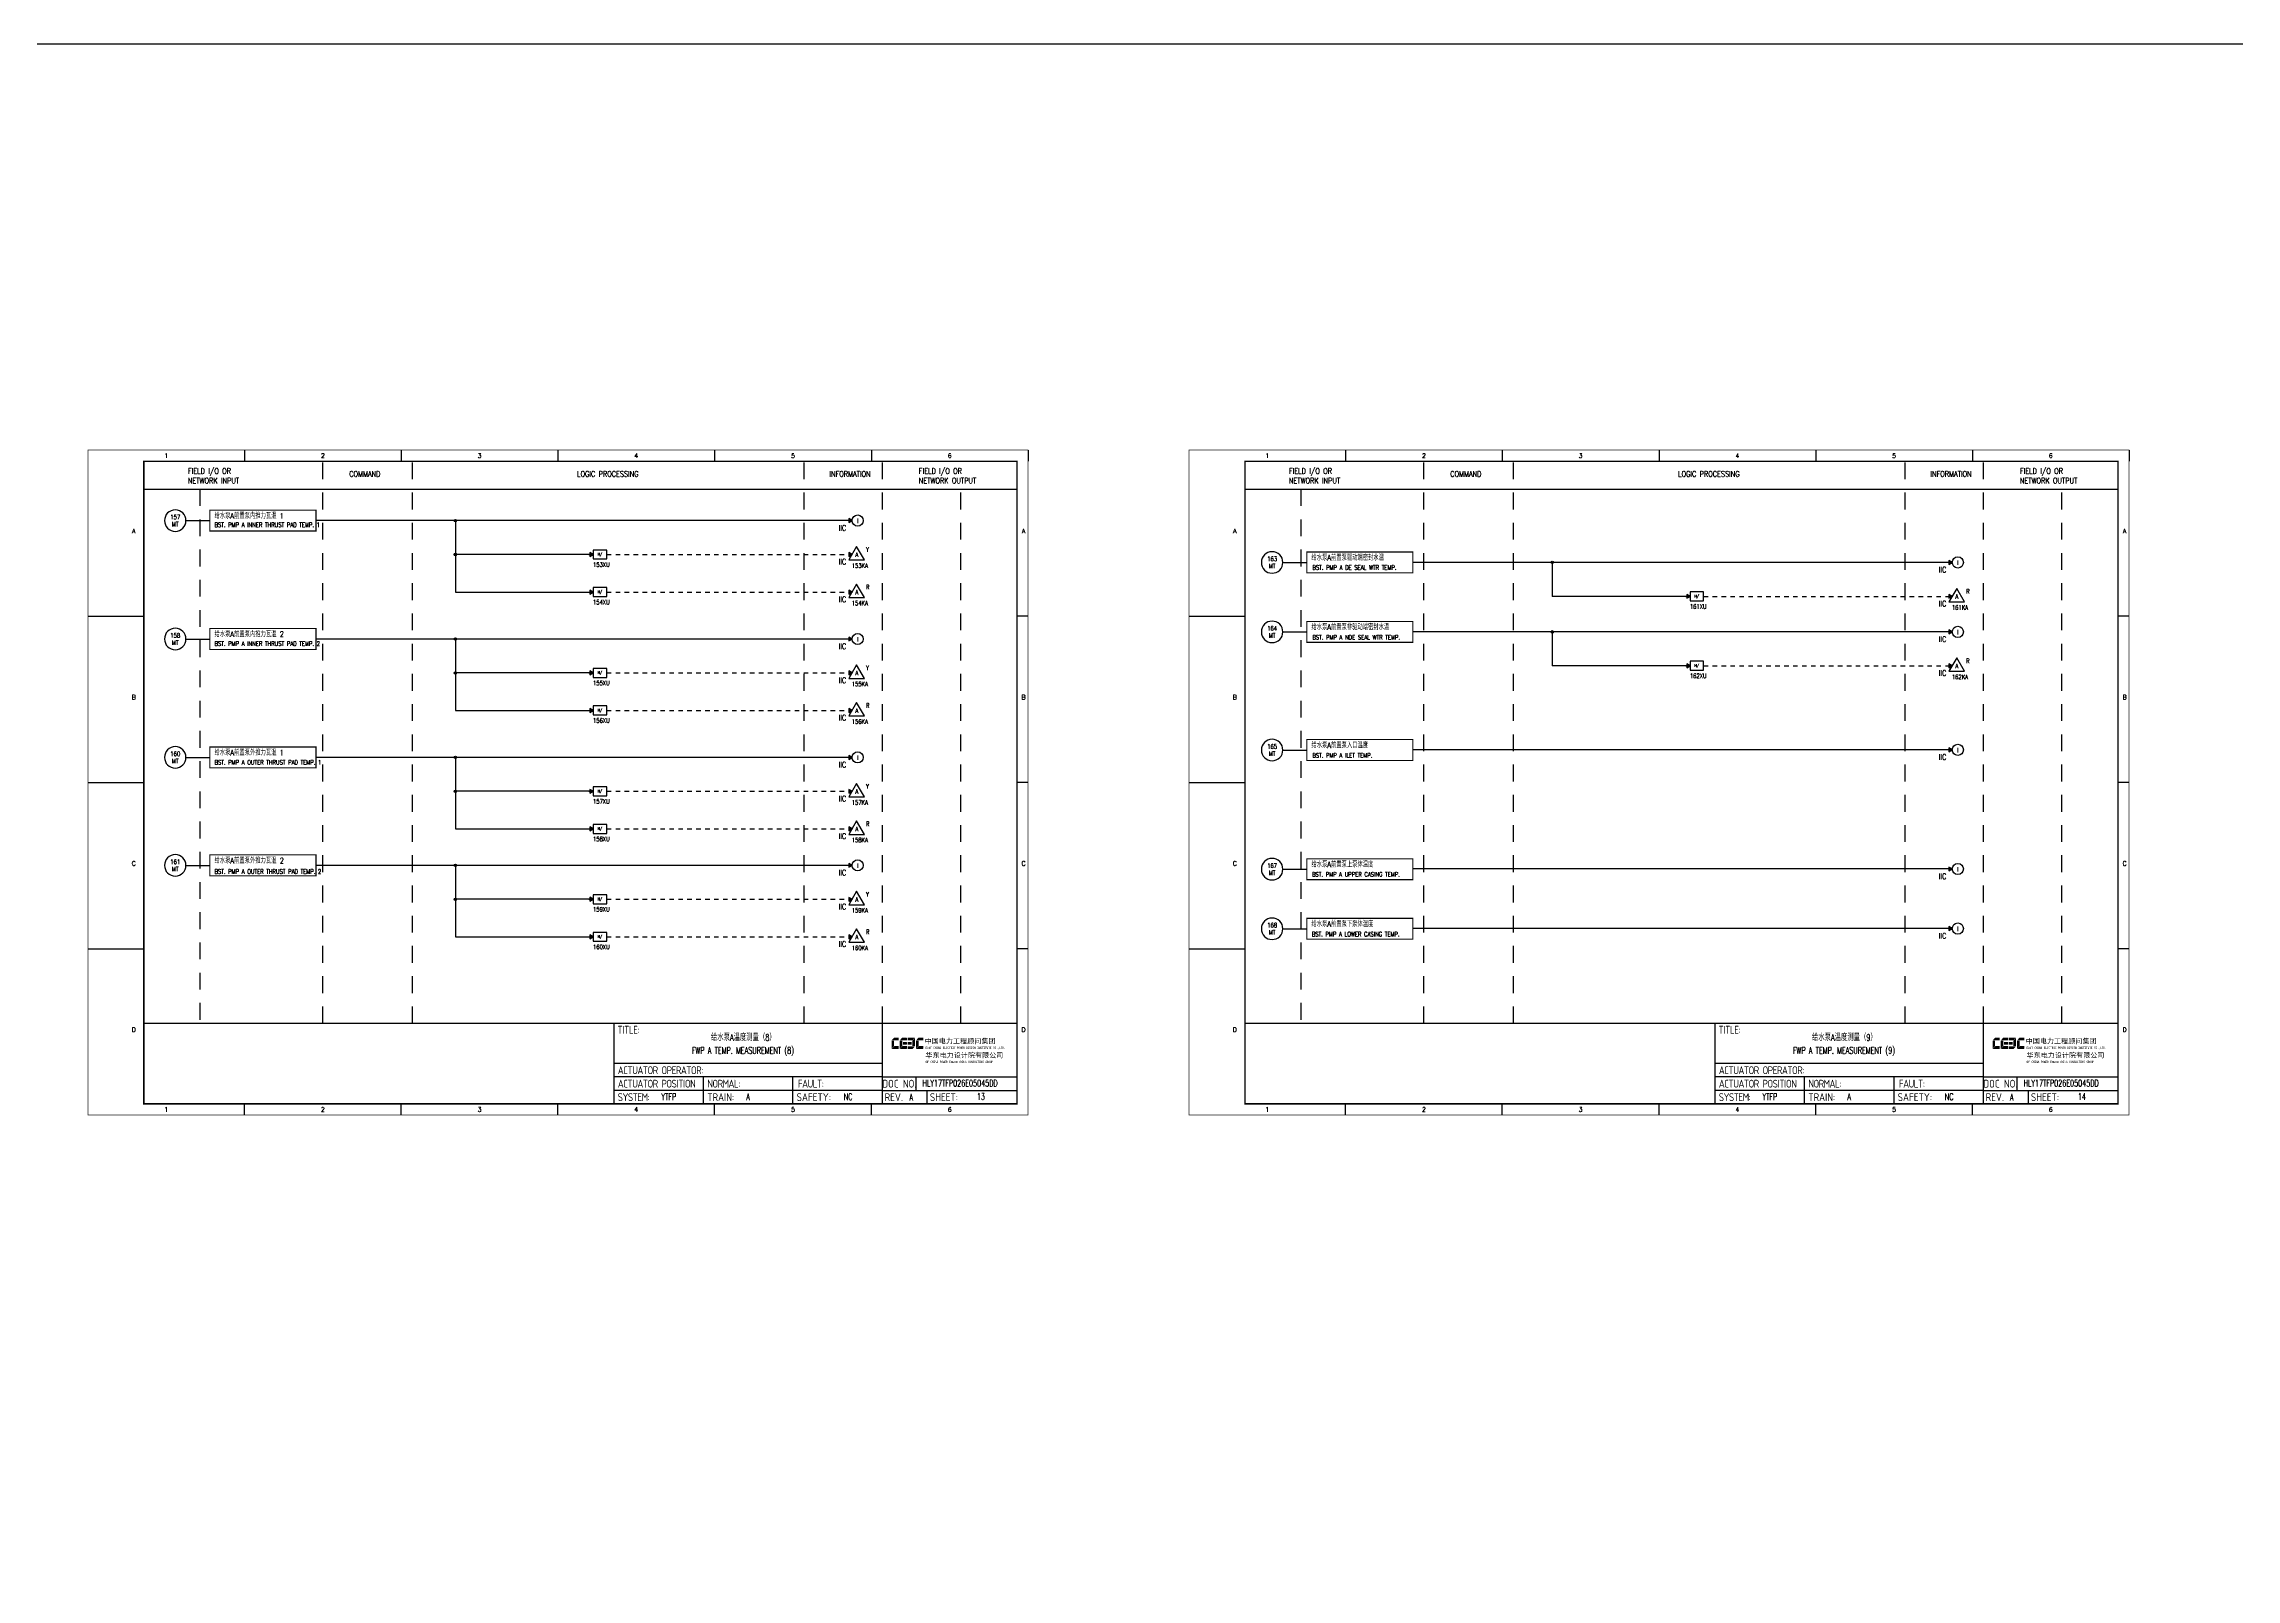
# Model space of a CAD drawing. Header units: millimetres. Extents: x 38833 to 52469, y 29493 to 32647.
# Drawn here: x 43022 to 44001, y 31961 to 32647 of the extents above; entities that cross this region are included whole.
import ezdxf
from ezdxf.enums import TextEntityAlignment as Align

# ---------------------------------------------------------------- set-up
doc = ezdxf.new("R2010")
doc.units = ezdxf.units.MM
for name, pattern in [('D2', [6, 2, -2, 2]), ('DASHED', [0.75, 0.5, -0.25]), ('JIS_02_0.7', [1.35, 0.75, -0.6])]:
    doc.linetypes.add(name, pattern=pattern)
for name, color, linetype in [('BORDER', 1, 'Continuous'), ('INSTRUMENT', 4, 'Continuous'), ('MLINE', 6, 'Continuous'), ('TITLE', 1, 'Continuous'), ('TK', 7, 'Continuous'), ('图框_外框线', 7, 'Continuous'), ('图框_标题栏文字', 6, 'Continuous')]:
    doc.layers.add(name, color=color, linetype=linetype)
doc.styles.add('DANIEL', font='COMPLEX', dxfattribs={"width": 0.7, "bigfont": 'GVFS'})
doc.styles.add('ecepdi', font='simhei.ttf', dxfattribs={"width": 0.9})
doc.styles.get("Standard").update_dxf_attribs({"font": 'romans.shx', "width": 0.7, "bigfont": 'hztxta.shx'})
doc.styles.add('工程字', font='gbenor.shx', dxfattribs={"bigfont": 'gbcbig.shx'})

# ---------------------------------------------------------------- blocks, each defined once
blk = doc.blocks.new('INS00')
at = {"layer": 'INSTRUMENT', "color": 0}
blk.add_lwpolyline([(6, 0, 1), (-6, 0, 1)], format="xyb", close=True, dxfattribs=at)
at = {"layer": 'INSTRUMENT', "flags": 1}
for tag, p in [('INSNAM', (0, 9)), ('INSDGN', (0, -9)), ('INSTYP', (0, -12)), ('INSSUP', (0, -15)), ('INSMAN', (0, -18)), ('INSREM', (0, -21))]:
    blk.add_attdef(tag, text='', height=3, dxfattribs=at).set_placement(p, align=Align.TOP_CENTER)
at = {"layer": 'INSTRUMENT', "width": 0.7}
for tag, p in [('INSIDE', (0, 2)), ('INSSYS', (0, -2))]:
    blk.add_attdef(tag, text='', height=2.5, dxfattribs=at).set_placement(p, align=Align.MIDDLE)
for tag, p in [('INSHH', (6, 3.5)), ('INSL', (6, -3)), ('INSLL', (6, -6))]:
    blk.add_attdef(tag, p, '', height=2.5, dxfattribs=at)
at = {"layer": 'INSTRUMENT', "linetype": 'DASHED', "width": 0.7}
blk.add_attdef('INSH', (6, 0.5), '', height=2.5, dxfattribs=at)
blk = doc.blocks.new('大于')
at = {"layer": 'BORDER'}
blk.add_hatch(color=256, dxfattribs=at).paths.add_polyline_path([(2178.99, 3748.47), (2177.49, 3749.34), (2177.49, 3747.6)])
for p, q in [((2176.99, 3748.47), (2178.99, 3748.47)), ((2184.99, 3748.47), (2186.99, 3748.47))]:
    blk.add_line(p, q, dxfattribs=at)
for points in [[(2178.99, 3748.47), (2177.49, 3749.34), (2177.49, 3747.6)], [(2184.99, 3750.47), (2178.99, 3750.47), (2178.99, 3746.47), (2184.99, 3746.47)]]:
    blk.add_lwpolyline(points, close=True, dxfattribs=at)
at = {"layer": 'BORDER', "style": 'DANIEL', "width": 0.8}
blk.add_text('H/', height=1.2, dxfattribs=at).set_placement((2181.94, 3748.51), align=Align.MIDDLE)
blk = doc.blocks.new('A$C1E0003F3')
h = blk.add_hatch(color=152)
edge = h.paths.add_edge_path()
edge.add_ellipse((5.15, 4.41), major_axis=(0, 0.211), ratio=0.769231, start_angle=-90, end_angle=0)
edge.add_line((5.15, 4.62), (3.22, 4.62))
edge.add_line((3.22, 4.62), (2.09, 3.35))
edge.add_line((2.09, 3.35), (5.32, 3.35))
edge.add_line((5.32, 3.35), (5.32, 4.41))
h.paths.add_polyline_path([(3.22, 3.23), (2.09, 3.23), (2.09, -0.36), (3.22, 0.91)])
edge = h.paths.add_edge_path()
edge.add_line((5.32, 0.81), (3.27, 0.81))
edge.add_line((3.27, 0.81), (2.13, -0.46))
edge.add_line((2.13, -0.46), (5.15, -0.46))
edge.add_ellipse((5.15, -0.25), major_axis=(0, 0.211), ratio=0.769231, start_angle=180, end_angle=270)
edge.add_line((5.32, -0.25), (5.32, 0.81))
h = blk.add_hatch(color=152)
edge = h.paths.add_edge_path()
edge.add_ellipse((8.78, 4.41), major_axis=(0, 0.211), ratio=0.769231, start_angle=-90, end_angle=0)
edge.add_line((8.78, 4.62), (6.84, 4.62))
edge.add_line((6.84, 4.62), (5.71, 3.35))
edge.add_line((5.71, 3.35), (8.94, 3.35))
edge.add_line((8.94, 3.35), (8.94, 4.41))
h.paths.add_polyline_path([(6.84, 3.23), (5.71, 3.23), (5.71, -0.36), (6.84, 0.91)])
edge = h.paths.add_edge_path()
edge.add_ellipse((8.78, 2.49), major_axis=(0, 0.211), ratio=0.769231, start_angle=-90, end_angle=0)
edge.add_line((8.78, 2.7), (7.22, 2.7))
edge.add_line((7.22, 2.7), (7.22, 1.44))
edge.add_line((7.22, 1.44), (8.78, 1.44))
edge.add_ellipse((8.78, 1.65), major_axis=(0, 0.211), ratio=0.769231, start_angle=180, end_angle=270)
edge.add_line((8.94, 1.65), (8.94, 2.49))
edge = h.paths.add_edge_path()
edge.add_line((8.94, 0.81), (6.89, 0.81))
edge.add_line((6.89, 0.81), (5.75, -0.46))
edge.add_line((5.75, -0.46), (8.78, -0.46))
edge.add_ellipse((8.78, -0.25), major_axis=(0, 0.211), ratio=0.769231, start_angle=180, end_angle=270)
edge.add_line((8.94, -0.25), (8.94, 0.81))
h = blk.add_hatch(color=1)
edge = h.paths.add_edge_path()
edge.add_line((12.48, 4.62), (9.46, 4.62))
edge.add_ellipse((9.46, 4.41), major_axis=(0, 0.211), ratio=0.769231, start_angle=0, end_angle=90)
edge.add_line((9.3, 4.41), (9.3, 3.35))
edge.add_line((9.3, 3.35), (11.35, 3.35))
edge.add_line((11.35, 3.35), (12.48, 4.62))
h.paths.add_polyline_path([(12.57, 4.56), (11.38, 3.23), (11.38, 0.93), (12.57, 0.93)])
edge = h.paths.add_edge_path()
edge.add_line((11.03, 2.7), (9.46, 2.7))
edge.add_ellipse((9.46, 2.49), major_axis=(0, 0.211), ratio=0.769231, start_angle=0, end_angle=90)
edge.add_line((9.3, 2.49), (9.3, 1.65))
edge.add_ellipse((9.46, 1.65), major_axis=(0, 0.211), ratio=0.769231, start_angle=90, end_angle=180)
edge.add_line((9.46, 1.44), (11.03, 1.44))
edge.add_line((11.03, 1.44), (11.03, 2.7))
h = blk.add_hatch(color=1)
edge = h.paths.add_edge_path()
edge.add_line((12.58, 0.79), (9.3, 0.79))
edge.add_line((9.3, 0.79), (9.3, -0.27))
edge.add_ellipse((9.46, -0.27), major_axis=(0, 0.211), ratio=0.769231, start_angle=90, end_angle=180)
edge.add_line((9.46, -0.48), (11.43, -0.48))
edge.add_line((11.43, -0.48), (12.58, 0.79))
h = blk.add_hatch(color=152)
edge = h.paths.add_edge_path()
edge.add_ellipse((16.11, 4.41), major_axis=(0, 0.211), ratio=0.769231, start_angle=-90, end_angle=0)
edge.add_line((16.11, 4.62), (14.14, 4.62))
edge.add_line((14.14, 4.62), (13, 3.35))
edge.add_line((13, 3.35), (16.27, 3.35))
edge.add_line((16.27, 3.35), (16.27, 4.41))
h.paths.add_polyline_path([(14.14, 3.23), (13, 3.23), (13, -0.36), (14.14, 0.91)])
edge = h.paths.add_edge_path()
edge.add_line((16.27, 0.81), (14.18, 0.81))
edge.add_line((14.18, 0.81), (13.04, -0.46))
edge.add_line((13.04, -0.46), (16.03, -0.46))
edge.add_ellipse((16.03, -0.15), major_axis=(0, 0.316), ratio=0.769231, start_angle=180, end_angle=270)
edge.add_line((16.27, -0.15), (16.27, 0.81))
at = {"layer": 'TITLE', "color": 7, "style": 'ecepdi'}
for s, p in [('中', (16.92, 1.94)), ('国', (20.09, 2)), ('电', (23.25, 1.99)), ('力', (26.39, 1.96)), ('工', (29.53, 1.95)), ('程', (32.71, 1.98)), ('顾', (35.9, 1.98)), ('问', (39.09, 1.94)), ('集', (42.26, 1.98)), ('团', (45.42, 2.01)), ('华', (17.24, -4.31)), ('东', (20.45, -4.29)), ('电', (23.62, -4.35)), ('力', (26.75, -4.32)), ('设', (29.92, -4.3)), ('计', (33.05, -4.31)), ('院', (36.26, -4.29)), ('有', (39.41, -4.29)), ('限', (42.57, -4.32)), ('公', (45.78, -4.38)), ('司', (48.91, -4.35))]:
    blk.add_text(s, height=2.2, dxfattribs=at).set_placement(p)
at = {"layer": 'TITLE', "color": 7, "style": 'ecepdi', "width": 0.975}
for s, p in [('E', (17.58, 0.02)), ('A', (18.29, 0.03)), ('S', (19, 0.03)), ('T', (19.7, 0.03)), ('C', (21.1, 0.09)), ('H', (21.77, 0.09)), ('I', (22.46, 0.09)), ('N', (23.17, 0.1)), ('A', (23.86, 0.1)), ('E', (25.35, 0.09)), ('L', (26.05, 0.11)), ('E', (26.76, 0.1)), ('C', (27.46, 0.12)), ('T', (28.18, 0.11)), ('R', (28.87, 0.1)), ('I', (29.57, 0.11)), ('C', (30.28, 0.1)), ('P', (31.64, 0.09)), ('O', (32.32, 0.08)), ('W', (33.03, 0.08)), ('E', (33.72, 0.08)), ('R', (34.42, 0.09)), ('D', (35.81, 0.1)), ('E', (36.52, 0.1)), ('S', (37.2, 0.1)), ('I', (37.91, 0.09)), ('G', (38.68, 0.11)), ('N', (39.38, 0.09)), ('I', (40.72, 0.07)), ('N', (41.43, 0.08)), ('S', (42.14, 0.08)), ('T', (42.83, 0.08)), ('I', (43.52, 0.09)), ('T', (44.22, 0.07)), ('U', (44.93, 0.07)), ('T', (45.63, 0.08)), ('E', (46.34, 0.09)), ('C', (47.76, 0.11)), ('O', (48.48, 0.1)), ('L', (50.56, 0.1)), ('T', (51.27, 0.1)), ('D', (51.96, 0.1)), ('O', (17.67, -6.18)), ('OF', (18.01, -6.2)), ('F', (18.37, -6.2)), ('C', (19.8, -6.19)), ('H', (20.47, -6.19)), ('I', (21.15, -6.19)), ('N', (21.87, -6.18)), ('A', (22.56, -6.18)), ('P', (23.98, -6.2)), ('O', (24.66, -6.21)), ('W', (25.36, -6.21)), ('E', (26.06, -6.21)), ('R', (26.75, -6.2)), ('E', (28.19, -6.24)), ('N', (28.91, -6.27)), ('G', (29.62, -6.26)), ('I', (30.32, -6.27)), ('N', (31.02, -6.27)), ('E', (31.7, -6.28)), ('E', (32.41, -6.27)), ('R', (33.1, -6.24)), ('I', (33.81, -6.24)), ('N', (34.51, -6.26)), ('G', (35.2, -6.24)), ('C', (36.61, -6.19)), ('O', (37.3, -6.21)), ('N', (38, -6.2)), ('S', (38.71, -6.21)), ('U', (39.41, -6.18)), ('L', (40.11, -6.18)), ('T', (40.81, -6.19)), ('I', (41.51, -6.21)), ('N', (42.2, -6.21)), ('G', (42.91, -6.17)), ('G', (44.29, -6.2)), ('R', (45, -6.21)), ('O', (45.69, -6.22)), ('U', (46.39, -6.2)), ('P', (47.1, -6.23)), ('.', (49.23, 0.1)), (',', (49.87, 0.1)), ('.', (52.72, 0.11))]:
    blk.add_text(s, height=1, dxfattribs=at).set_placement(p, align=Align.MIDDLE_CENTER)
blk = doc.blocks.new('A$C613255F0')
for p, q in [((70, 297), (70, 292)), ((140, 297), (140, 292)), ((210, 297), (210, 292)), ((280, 297), (280, 292)), ((350, 297), (350, 292)), ((420, 297), (420, 292)), ((0, 222.75), (25, 222.75)), ((420, 222.75), (415, 222.75)), ((0, 148.5), (25, 148.5)), ((420, 148.5), (415, 148.5)), ((0, 74.25), (25, 74.25)), ((420, 74.25), (415, 74.25)), ((70, 0), (70, 5)), ((140, 0), (140, 5)), ((210, 0), (210, 5)), ((280, 0), (280, 5)), ((350, 0), (350, 5))]:
    blk.add_line(p, q)
at = {"layer": 'MLINE', "linetype": 'JIS_02_0.7', "ltscale": 10}
for p, q in [((105, 41), (105, 292)), ((145, 41), (145, 292)), ((320, 41), (320, 292)), ((355, 41), (355, 292)), ((50, 279.56), (50, 41)), ((390, 41), (390, 279.56))]:
    blk.add_line(p, q, dxfattribs=at)
at = {"layer": 'MLINE'}
blk.add_line((25, 279.56), (415, 279.56), dxfattribs=at)
at = {"layer": '图框_外框线'}
for p, q in [((355, 5), (355, 41)), ((355, 23), (235, 23)), ((355, 17), (235, 17)), ((355, 11), (235, 11)), ((355, 11), (235, 11)), ((275, 11), (275, 17)), ((275, 5), (275, 11)), ((315, 11), (315, 17)), ((315, 5), (315, 11)), ((355, 17), (415, 17)), ((355, 11), (415, 11)), ((370, 11), (370, 17)), ((375, 5), (375, 11))]:
    blk.add_line(p, q, dxfattribs=at)
for points, const_width in [([(0, 0), (420, 0), (420, 297), (0, 297)], 0.3), ([(25, 5), (415, 5), (415, 292), (25, 292)], 0.6)]:
    blk.add_lwpolyline(points, close=True, dxfattribs=dict(at, const_width=const_width))
at = {"layer": '图框_外框线', "const_width": 0.6}
blk.add_lwpolyline([(235, 41), (25, 41)], dxfattribs=at)
at = {"layer": '图框_外框线'}
blk.add_lwpolyline([(415, 41, 0.6, 0.6, 0), (235, 41, 0.6, 0.6, 0), (235, 5, 0, 0, 0)], format="xyseb", dxfattribs=at)
blk.add_blockref('A$C1E0003F3', (356.94, 29.95))
at = {"layer": 'MLINE', "char_height": 2.5, "width": 31.8959, "attachment_point": 1}
for s, insert in [('FIELD I/O OR', (44.67, 288.89)), ('NETWORK INPUT', (44.67, 284.64)), ('COMMAND', (116.74, 287.58)), ('LOGIC PROCESSING', (218.52, 287.58)), ('INFORMATION', (331.25, 287.58)), ('FIELD I/O OR', (371.22, 288.89)), ('NETWORK OUTPUT', (371.22, 284.64))]:
    blk.add_mtext(s, dxfattribs=dict(at, insert=insert))
at = {"layer": 'TK', "color": 3}
for s, p in [('1', (35, 294.5)), ('2', (105, 294.5)), ('3', (175, 294.5)), ('4', (245, 294.5)), ('5', (315, 294.5)), ('6', (385, 294.5)), ('1', (35, 2.5)), ('2', (105, 2.5)), ('3', (175, 2.5)), ('4', (245, 2.5)), ('5', (315, 2.5)), ('6', (385, 2.5))]:
    blk.add_text(s, height=2, dxfattribs=at).set_placement(p, align=Align.MIDDLE)
for s, p in [('A', (20.5, 259.88)), ('A', (418, 259.88)), ('B', (20.5, 185.62)), ('B', (418, 185.62)), ('C', (20.5, 111.38)), ('C', (418, 111.38)), ('D', (20.5, 37.12)), ('D', (418, 37.12))]:
    blk.add_text(s, height=2, dxfattribs=at).set_placement(p, align=Align.CENTER)
at = {"layer": '图框_标题栏文字', "char_height": 3.5, "style": '工程字'}
for s, insert, width, attachment_point in [('{\\T0.9; TITLE:}', (234.86, 38.09), 14.2249, 4), ('{\\T0.9; ACTUATOR OPERATOR:}', (235, 20), 40, 4), ('{\\T0.9; ACTUATOR POSITION}', (235, 14), 45, 4), ('{\\T0.9; NORMAL:}', (275, 14), 18.2557, 4), ('{\\T0.9; FAULT:}', (315.44, 14), 15, 4), ('DOC NO.', (362.5, 14), 15, 5), ('{\\T0.9; SYSTEM:}', (235, 8), 17.9526, 4), ('{\\T0.9; }TRAIN: ', (275, 8), 17.6638, 4), ('SAFETY:', (324.3, 8), 22.3993, 5), ('REV.', (360, 8), 10, 5), ('SHEET:', (382.42, 8), 20, 5)]:
    blk.add_mtext(s, dxfattribs=dict(at, insert=insert, width=width, attachment_point=attachment_point))

msp = doc.modelspace()

# ---------------------------------------------------------------- hatches: boundary and pattern name
h = msp.add_hatch(color=256)
edge = h.paths.add_edge_path()
edge.add_arc((43205.9, 32433.78), 0.55, 0, 360)
for points in [[(43383.1, 32433.78), (43381.6, 32434.65), (43381.6, 32432.92)], [(43383.1, 32418.63), (43381.6, 32419.5), (43381.6, 32417.77)], [(43874.58, 32415.08), (43873.08, 32415.95), (43873.08, 32414.22)], [(43383.1, 32401.86), (43381.6, 32402.73), (43381.6, 32400.99)], [(43874.58, 32399.93), (43873.08, 32400.8), (43873.08, 32399.07)], [(43383.1, 32380.89), (43381.6, 32381.76), (43381.6, 32380.03)], [(43874.58, 32384.07), (43873.08, 32384.94), (43873.08, 32383.2)], [(43874.58, 32368.92), (43873.08, 32369.79), (43873.08, 32368.05)], [(43383.1, 32365.74), (43381.6, 32366.61), (43381.6, 32364.88)], [(43383.1, 32348.97), (43381.6, 32349.84), (43381.6, 32348.11)], [(43874.58, 32331.39), (43873.08, 32332.26), (43873.08, 32330.52)], [(43383.1, 32328.01), (43381.6, 32328.87), (43381.6, 32327.14)], [(43383.1, 32312.86), (43381.6, 32313.72), (43381.6, 32311.99)], [(43383.1, 32296.08), (43381.6, 32296.95), (43381.6, 32295.22)], [(43383.1, 32279.79), (43381.6, 32280.65), (43381.6, 32278.92)], [(43874.58, 32278.17), (43873.08, 32279.03), (43873.08, 32277.3)], [(43383.1, 32264.64), (43381.6, 32265.5), (43381.6, 32263.77)], [(43874.58, 32251.55), (43873.08, 32252.42), (43873.08, 32250.69)], [(43383.1, 32247.87), (43381.6, 32248.73), (43381.6, 32247)]]:
    msp.add_hatch(color=256).paths.add_polyline_path(points)
h = msp.add_hatch(color=256)
edge = h.paths.add_edge_path()
edge.add_arc((43205.9, 32418.63), 0.55, 0, 360)
h = msp.add_hatch(color=256)
edge = h.paths.add_edge_path()
edge.add_arc((43695.91, 32415.08), 0.55, 0, 360)
h = msp.add_hatch(color=256)
edge = h.paths.add_edge_path()
edge.add_arc((43205.9, 32380.89), 0.55, 0, 360)
h = msp.add_hatch(color=256)
edge = h.paths.add_edge_path()
edge.add_arc((43695.91, 32384.07), 0.55, 0, 360)
h = msp.add_hatch(color=256)
edge = h.paths.add_edge_path()
edge.add_arc((43205.9, 32365.74), 0.55, 0, 360)
h = msp.add_hatch(color=256)
edge = h.paths.add_edge_path()
edge.add_arc((43205.9, 32328.01), 0.55, 0, 360)
h = msp.add_hatch(color=256)
edge = h.paths.add_edge_path()
edge.add_arc((43205.9, 32312.86), 0.55, 0, 360)
h = msp.add_hatch(color=256)
edge = h.paths.add_edge_path()
edge.add_arc((43205.9, 32279.79), 0.55, 0, 360)
h = msp.add_hatch(color=256)
edge = h.paths.add_edge_path()
edge.add_arc((43205.9, 32264.64), 0.55, 0, 360)

# ---------------------------------------------------------------- linework, layer by layer
for p, q in [((43085.54, 32433.78), (43096.24, 32433.78)), ((43383.1, 32433.78), (43143.64, 32433.78)), ((43205.9, 32433.78), (43205.9, 32401.86)), ((43267.5, 32418.63), (43205.9, 32418.63)), ((43273.5, 32418.63), (43274.29, 32418.63)), ((43575.55, 32415.08), (43586.25, 32415.08)), ((43874.58, 32415.08), (43633.65, 32415.08)), ((43695.91, 32415.08), (43695.91, 32399.93)), ((43205.9, 32401.86), (43267.5, 32401.86)), ((43273.5, 32401.86), (43274.29, 32401.86)), ((43757.52, 32399.93), (43695.91, 32399.93)), ((43763.52, 32399.93), (43764.31, 32399.93)), ((43085.54, 32380.89), (43096.24, 32380.89)), ((43383.1, 32380.89), (43143.64, 32380.89)), ((43205.9, 32380.89), (43205.9, 32348.97)), ((43575.55, 32384.07), (43586.25, 32384.07)), ((43874.58, 32384.07), (43633.65, 32384.07)), ((43695.91, 32384.07), (43695.91, 32368.92)), ((43757.52, 32368.92), (43695.91, 32368.92)), ((43763.52, 32368.92), (43764.31, 32368.92)), ((43267.5, 32365.74), (43205.9, 32365.74)), ((43273.5, 32365.74), (43274.29, 32365.74)), ((43205.9, 32348.97), (43267.5, 32348.97)), ((43273.5, 32348.97), (43274.29, 32348.97)), ((43575.55, 32331.3), (43586.25, 32331.3)), ((43874.58, 32331.39), (43633.65, 32331.39)), ((43085.54, 32328.01), (43096.24, 32328.01)), ((43383.1, 32328.01), (43143.64, 32328.01)), ((43205.9, 32328.01), (43205.9, 32296.08)), ((43267.5, 32312.86), (43205.9, 32312.86)), ((43273.5, 32312.86), (43274.29, 32312.86)), ((43205.9, 32296.08), (43267.5, 32296.08)), ((43273.5, 32296.08), (43274.29, 32296.08)), ((43085.54, 32279.79), (43096.24, 32279.79)), ((43383.1, 32279.79), (43143.64, 32279.79)), ((43205.9, 32279.79), (43205.9, 32247.87)), ((43575.55, 32278.08), (43586.25, 32278.08)), ((43874.58, 32278.17), (43633.65, 32278.17)), ((43267.5, 32264.64), (43205.9, 32264.64)), ((43273.5, 32264.64), (43274.29, 32264.64)), ((43575.55, 32251.46), (43586.25, 32251.46)), ((43874.58, 32251.55), (43633.65, 32251.55)), ((43205.9, 32247.87), (43267.5, 32247.87)), ((43273.5, 32247.87), (43274.29, 32247.87))]:
    msp.add_line(p, q)
at = {"linetype": 'D2'}
for p, q in [((43273.5, 32418.63), (43383.1, 32418.63)), ((43273.5, 32401.86), (43383.1, 32401.86)), ((43763.52, 32399.93), (43874.58, 32399.93)), ((43763.52, 32368.92), (43874.58, 32368.92)), ((43273.5, 32365.74), (43383.1, 32365.74)), ((43273.5, 32348.97), (43383.1, 32348.97)), ((43273.5, 32312.86), (43383.1, 32312.86)), ((43273.5, 32296.08), (43383.1, 32296.08)), ((43273.5, 32264.64), (43383.1, 32264.64)), ((43273.5, 32247.87), (43383.1, 32247.87))]:
    msp.add_line(p, q, dxfattribs=at)
for points in [[(39417.51, 32646.72), (50497.51, 32646.72), (50497.51, 29493.1), (39417.51, 29493.1)], [(43383.1, 32433.78), (43381.6, 32434.65), (43381.6, 32432.92)], [(43383.1, 32418.63), (43381.6, 32419.5), (43381.6, 32417.77)], [(43874.58, 32415.08), (43873.08, 32415.95), (43873.08, 32414.22)], [(43383.1, 32401.86), (43381.6, 32402.73), (43381.6, 32400.99)], [(43874.58, 32399.93), (43873.08, 32400.8), (43873.08, 32399.07)], [(43383.1, 32380.89), (43381.6, 32381.76), (43381.6, 32380.03)], [(43874.58, 32384.07), (43873.08, 32384.94), (43873.08, 32383.2)], [(43874.58, 32368.92), (43873.08, 32369.79), (43873.08, 32368.05)], [(43383.1, 32365.74), (43381.6, 32366.61), (43381.6, 32364.88)], [(43383.1, 32348.97), (43381.6, 32349.84), (43381.6, 32348.11)], [(43874.58, 32331.39), (43873.08, 32332.26), (43873.08, 32330.52)], [(43383.1, 32328.01), (43381.6, 32328.87), (43381.6, 32327.14)], [(43383.1, 32312.86), (43381.6, 32313.72), (43381.6, 32311.99)], [(43383.1, 32296.08), (43381.6, 32296.95), (43381.6, 32295.22)], [(43383.1, 32279.79), (43381.6, 32280.65), (43381.6, 32278.92)], [(43874.58, 32278.17), (43873.08, 32279.03), (43873.08, 32277.3)], [(43383.1, 32264.64), (43381.6, 32265.5), (43381.6, 32263.77)], [(43874.58, 32251.55), (43873.08, 32252.42), (43873.08, 32250.69)], [(43383.1, 32247.87), (43381.6, 32248.73), (43381.6, 32247)]]:
    msp.add_lwpolyline(points, close=True)
at = {"const_width": 0.5}
for points in [[(43096.24, 32438.45), (43143.64, 32438.45), (43143.64, 32429.11), (43096.24, 32429.11), (43096.24, 32438.45)], [(43586.25, 32419.75), (43633.65, 32419.75), (43633.65, 32410.41), (43586.25, 32410.41), (43586.25, 32419.75)], [(43586.25, 32388.74), (43633.65, 32388.74), (43633.65, 32379.4), (43586.25, 32379.4), (43586.25, 32388.74)], [(43096.24, 32385.56), (43143.64, 32385.56), (43143.64, 32376.22), (43096.24, 32376.22), (43096.24, 32385.56)], [(43096.24, 32332.68), (43143.64, 32332.68), (43143.64, 32323.34), (43096.24, 32323.34), (43096.24, 32332.68)], [(43586.25, 32335.97), (43633.65, 32335.97), (43633.65, 32326.63), (43586.25, 32326.63), (43586.25, 32335.97)], [(43096.24, 32284.46), (43143.64, 32284.46), (43143.64, 32275.12), (43096.24, 32275.12), (43096.24, 32284.46)], [(43586.25, 32282.75), (43633.65, 32282.75), (43633.65, 32273.41), (43586.25, 32273.41), (43586.25, 32282.75)], [(43586.25, 32256.13), (43633.65, 32256.13), (43633.65, 32246.79), (43586.25, 32246.79), (43586.25, 32256.13)]]:
    msp.add_lwpolyline(points, dxfattribs=at)
at = {"color": 1}
for points in [[(43388.59, 32416.18), (43385.12, 32422.18), (43381.66, 32416.18)], [(43388.59, 32399.41), (43385.12, 32405.41), (43381.66, 32399.41)], [(43880.06, 32397.48), (43876.6, 32403.48), (43873.13, 32397.48)], [(43388.59, 32363.3), (43385.12, 32369.3), (43381.66, 32363.3)], [(43880.06, 32366.47), (43876.6, 32372.47), (43873.13, 32366.47)], [(43388.59, 32346.52), (43385.12, 32352.52), (43381.66, 32346.52)], [(43388.59, 32310.41), (43385.12, 32316.41), (43381.66, 32310.41)], [(43388.59, 32293.63), (43385.12, 32299.63), (43381.66, 32293.63)], [(43388.59, 32262.19), (43385.12, 32268.19), (43381.66, 32262.19)], [(43388.59, 32245.42), (43385.12, 32251.42), (43381.66, 32245.42)]]:
    msp.add_lwpolyline(points, close=True, dxfattribs=at)
for centre, radius in [((43205.9, 32433.78), 0.55), ((43385.6, 32433.78), 2.5), ((43205.9, 32418.63), 0.55), ((43877.08, 32415.08), 2.5), ((43695.91, 32415.08), 0.55), ((43205.9, 32380.89), 0.55), ((43385.6, 32380.89), 2.5), ((43695.91, 32384.07), 0.55), ((43877.08, 32384.07), 2.5), ((43205.9, 32365.74), 0.55), ((43385.6, 32328.01), 2.5), ((43877.08, 32331.39), 2.5), ((43205.9, 32328.01), 0.55), ((43205.9, 32312.86), 0.55), ((43205.9, 32279.79), 0.55), ((43385.6, 32279.79), 2.5), ((43877.08, 32278.17), 2.5), ((43205.9, 32264.64), 0.55), ((43877.08, 32251.55), 2.5)]:
    msp.add_circle(centre, radius)

# ---------------------------------------------------------------- block references
for name, p in [('A$C613255F0', (43041.71, 32168.27)), ('A$C613255F0', (43533.58, 32168.27)), ('大于', (41088.51, 28670.16)), ('大于', (41088.51, 28653.39)), ('大于', (41578.52, 28651.46)), ('大于', (41578.52, 28620.45)), ('大于', (41088.51, 28617.27)), ('大于', (41088.51, 28600.5)), ('大于', (41088.51, 28564.39)), ('大于', (41088.51, 28547.61)), ('大于', (41088.51, 28516.17)), ('大于', (41088.51, 28499.4))]:
    msp.add_blockref(name, p)
at = {"layer": 'MLINE', "xscale": 0.7999999999992724, "yscale": 0.7999999999992724, "zscale": 0.7999999999992724}
for p, values in [((43080.74, 32433.78), {'INSIDE': '157', 'INSSYS': 'MT'}), ((43570.75, 32415.08), {'INSIDE': '163', 'INSSYS': 'MT'}), ((43570.75, 32384.07), {'INSIDE': '164', 'INSSYS': 'MT'}), ((43080.74, 32380.89), {'INSIDE': '158', 'INSSYS': 'MT'}), ((43080.74, 32328.01), {'INSIDE': '160', 'INSSYS': 'MT'}), ((43570.75, 32331.3), {'INSIDE': '165', 'INSSYS': 'MT'}), ((43080.74, 32279.79), {'INSIDE': '161', 'INSSYS': 'MT'}), ((43570.75, 32278.08), {'INSIDE': '167', 'INSSYS': 'MT'}), ((43570.75, 32251.46), {'INSIDE': '168', 'INSSYS': 'MT'})]:
    msp.add_blockref('INS00', p, dxfattribs=at).add_auto_attribs(values)

# ---------------------------------------------------------------- texts
at = {"width": 0.7}
for p in [(43385.64, 32432.66), (43877.11, 32413.96), (43385.64, 32379.77), (43877.11, 32382.94), (43877.11, 32330.26), (43385.64, 32326.88), (43385.64, 32278.66), (43877.11, 32277.04), (43877.11, 32250.43)]:
    msp.add_text('I', height=2, dxfattribs=at).set_placement(p, align=Align.CENTER)
at = {"color": 1, "width": 0.7}
for p in [(43385.21, 32417.56), (43385.21, 32400.78), (43876.68, 32398.86), (43876.68, 32367.84), (43385.21, 32364.67), (43385.21, 32347.9), (43385.21, 32311.78), (43385.21, 32295.01), (43385.21, 32263.56), (43385.21, 32246.79)]:
    msp.add_text('A', height=2, dxfattribs=at).set_placement(p, align=Align.CENTER)
at = {"attachment_point": 1}
for s, insert, char_height, width in [('给水泵A前置泵内推力瓦温 1', (43098.31, 32437.17), 2.5, 73.0067), ('BST. PMP A INNER THRUST PAD TEMP. 1', (43098.31, 32432.88), 2, 73.0067), ('IIC', (43377.1, 32431.78), 2.5, 4.5039), ('Y', (43389.34, 32421.88), 2, 73.0067), ('给水泵A前置泵驱动端密封水温', (43588.33, 32418.47), 2.5, 73.0067), ('153XU', (43267.36, 32415.12), 2, 11.1697), ('IIC', (43377.1, 32416.63), 2.5, 4.5039), ('153KA', (43382.95, 32414.67), 2, 73.0067), ('BST. PMP A DE SEAL WTR TEMP.', (43588.76, 32413.84), 2, 73.0067), ('IIC', (43868.57, 32413.08), 2.5, 4.5039), ('154XU', (43267.36, 32398.35), 2, 11.1697), ('IIC', (43377.1, 32399.86), 2.5, 4.5039), ('154KA', (43382.95, 32397.9), 2, 73.0067), ('R', (43389.34, 32405.1), 2, 73.0067), ('IIC', (43868.57, 32397.93), 2.5, 4.5039), ('R', (43880.81, 32403.18), 2, 73.0067), ('161XU', (43757.37, 32396.42), 2, 11.1697), ('161KA', (43874.42, 32395.97), 2, 73.0067), ('给水泵A前置泵内推力瓦温 2', (43098.31, 32384.29), 2.5, 73.0067), ('BST. PMP A INNER THRUST PAD TEMP. 2', (43098.31, 32379.84), 2, 73.0067), ('IIC', (43377.1, 32378.89), 2.5, 4.5039), ('给水泵A前置泵非驱动端密封水温', (43588.33, 32387.46), 2.5, 73.0067), ('BST. PMP A NDE SEAL WTR TEMP.', (43588.74, 32382.66), 2, 73.0067), ('IIC', (43868.57, 32382.07), 2.5, 4.5039), ('Y', (43389.34, 32368.99), 2, 73.0067), ('R', (43880.81, 32372.16), 2, 73.0067), ('155XU', (43267.36, 32362.23), 2, 11.1697), ('IIC', (43377.1, 32363.74), 2.5, 4.5039), ('155KA', (43382.95, 32361.78), 2, 73.0067), ('162XU', (43757.37, 32365.41), 2, 11.1697), ('IIC', (43868.57, 32366.92), 2.5, 4.5039), ('162KA', (43874.42, 32364.96), 2, 73.0067), ('R', (43389.34, 32352.22), 2, 73.0067), ('156XU', (43267.36, 32345.46), 2, 11.1697), ('IIC', (43377.1, 32346.97), 2.5, 4.5039), ('156KA', (43382.95, 32345.01), 2, 73.0067), ('给水泵A前置泵外推力瓦温 1', (43098.31, 32331.4), 2.5, 73.0067), ('给水泵A前置泵入口温度', (43588.33, 32334.69), 2.5, 73.0067), ('BST. PMP A ILET TEMP.', (43588.75, 32329.9), 2, 73.0067), ('IIC', (43868.57, 32329.39), 2.5, 4.5039), ('BST. PMP A OUTER THRUST PAD TEMP. 1', (43098.31, 32326.81), 2, 73.0067), ('IIC', (43377.1, 32326.01), 2.5, 4.5039), ('IIC', (43377.1, 32310.86), 2.5, 4.5039), ('Y', (43389.34, 32316.1), 2, 73.0067), ('157XU', (43267.36, 32309.35), 2, 11.1697), ('157KA', (43382.95, 32308.89), 2, 73.0067), ('158XU', (43267.36, 32292.57), 2, 11.1697), ('IIC', (43377.1, 32294.08), 2.5, 4.5039), ('158KA', (43382.95, 32292.12), 2, 73.0067), ('R', (43389.34, 32299.33), 2, 73.0067), ('给水泵A前置泵外推力瓦温 2', (43098.31, 32283.18), 2.5, 73.0067), ('给水泵A前置泵上泵体温度', (43588.33, 32281.47), 2.5, 73.0067), ('BST. PMP A OUTER THRUST PAD TEMP. 2', (43098.31, 32278.03), 2, 73.0067), ('IIC', (43377.1, 32277.79), 2.5, 4.5039), ('\\PBST. PMP A UPPER CASING TEMP.', (43588.59, 32280.09), 2, 73.0067), ('IIC', (43868.57, 32276.17), 2.5, 4.5039), ('159XU', (43267.36, 32261.13), 2, 11.1697), ('IIC', (43377.1, 32262.64), 2.5, 4.5039), ('159KA', (43382.95, 32260.68), 2, 73.0067), ('Y', (43389.34, 32267.88), 2, 73.0067), ('R', (43389.34, 32251.11), 2, 73.0067), ('给水泵A前置泵下泵体温度', (43588.33, 32254.86), 2.5, 73.0067), ('160XU', (43267.36, 32244.35), 2, 11.1697), ('IIC', (43377.1, 32245.87), 2.5, 4.5039), ('160KA', (43382.95, 32243.9), 2, 73.0067), ('BST. PMP A LOWER CASING TEMP.', (43588.51, 32250.06), 2, 73.0067), ('IIC', (43868.57, 32249.55), 2.5, 4.5039), ('给水泵A温度测量（8）', (43320.04, 32204.43), 3, 57.1272), ('给水泵A温度测量（9）', (43811.91, 32204.43), 3, 57.1272), ('FWP A TEMP. MEASUREMENT (8)', (43311.54, 32198.65), 3, 74.0185), ('FWP A TEMP. MEASUREMENT (9)', (43803.41, 32198.65), 3, 74.0185), ('YTFP', (43297.95, 32177.96), 3, 8.5983), ('A', (43335.82, 32177.96), 3, 4.8474), ('NC', (43379.4, 32177.96), 3, 4.8474), ('A', (43408.75, 32177.71), 3, 8.5983), ('YTFP', (43789.82, 32177.96), 3, 8.5983), ('A', (43827.69, 32177.96), 3, 4.8474), ('NC', (43871.27, 32177.96), 3, 4.8474), ('A', (43900.32, 32177.71), 3, 8.5983)]:
    msp.add_mtext(s, dxfattribs=dict(at, insert=insert, char_height=char_height, width=width))
at = {"width": 0.7}
for tag, p, s in [('HLY17TFP026E05045DD', (43414.57, 32181.02), ''), ('HLY17TFP026E05045DD', (43906.44, 32181.02), ''), ('13', (43438.85, 32175.02), '1'), ('14', (43930.72, 32175.02), '1')]:
    msp.add_attdef(tag, p, s, height=3, dxfattribs=at)

doc.saveas('drawing.dxf')
